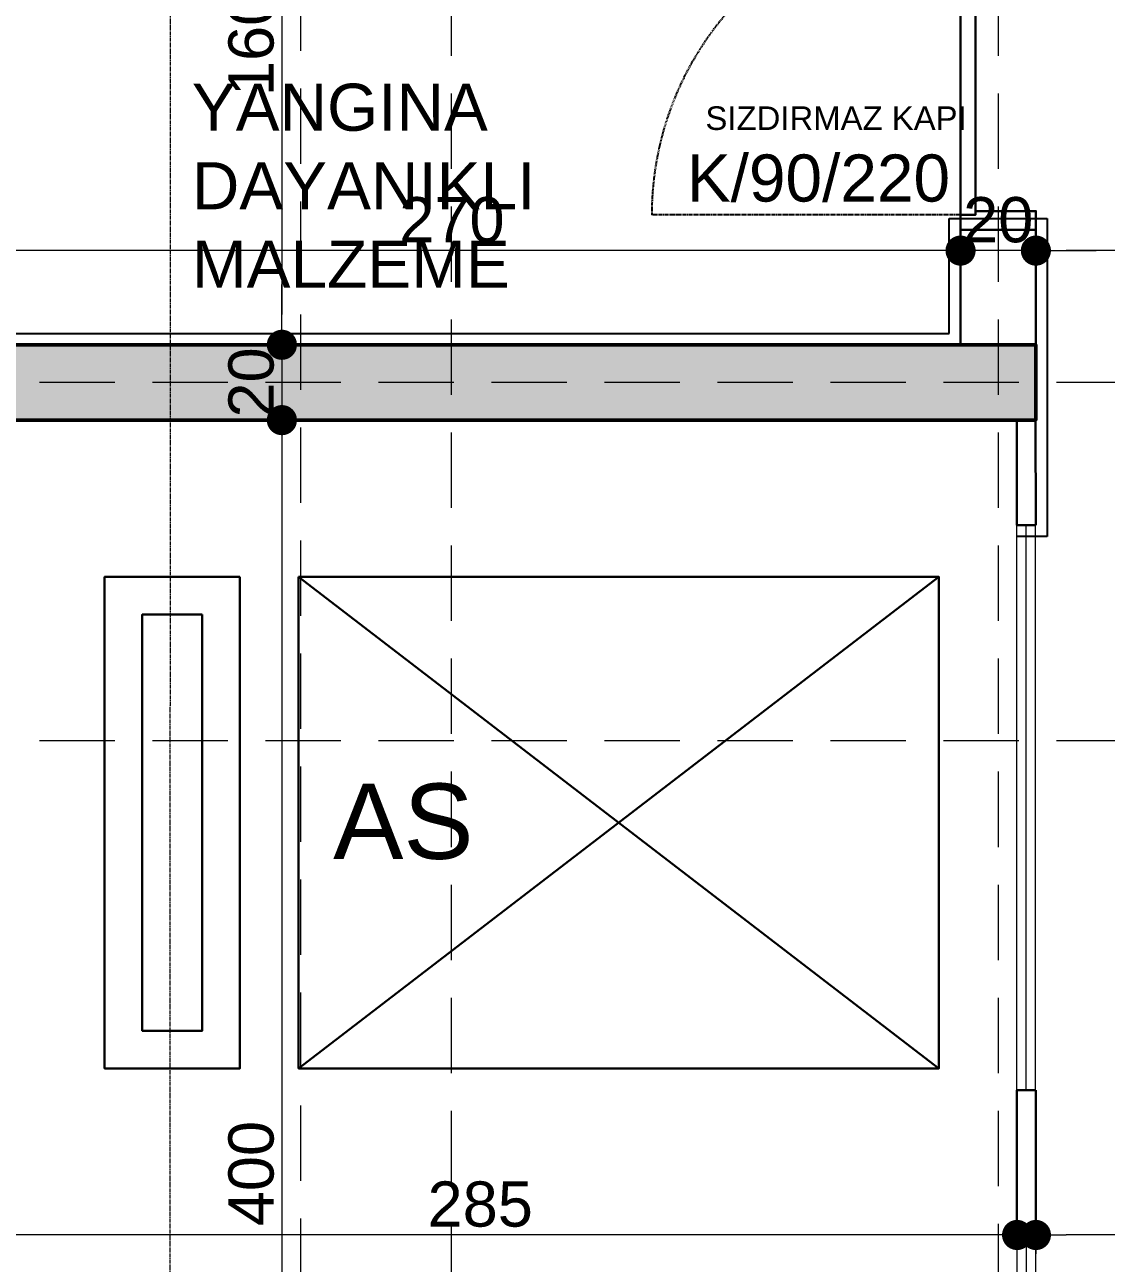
# Model space of a CAD drawing. Header units: millimetres. Extents: x 38129 to 72024, y -56282 to 16512.
# Drawn here: x 51705.3 to 51992.4, y -44474.2 to -44145.5 of the extents above; entities that cross this region are included whole.
import ezdxf

# ---------------------------------------------------------------- set-up
doc = ezdxf.new("R2010")
doc.units = ezdxf.units.MM
doc.linetypes.add('HIDDEN', pattern=[0.375, 0.25, -0.125])
for name, color, linetype, lineweight in [('AKS', 55, 'HIDDEN', 0), ('COLUMN4', 3, 'Continuous', 50), ('DIŞÖLÇÜ', 37, 'Continuous', 0), ('DUVAR', 255, 'Continuous', 30), ('KAPI', 4, 'Continuous', 30), ('M', 210, 'Continuous', 30), ('mahal', 7, 'Continuous', 5), ('pencere+KAPI', 1, 'Continuous', 0), ('TARAMA', 252, 'Continuous', 0), ('ölçü İÇ', 31, 'Continuous', 0)]:
    doc.layers.add(name, color=color, linetype=linetype, lineweight=lineweight)
doc.layers.add('HIDDEN', color=1, linetype='HIDDEN')
doc.layers.add('sıva', color=41, linetype='Continuous')
doc.styles.add('icdisolcu_yazi', font='arial.ttf')
doc.styles.get("Standard").update_dxf_attribs({"font": 'arial.ttf'})
doc.styles.add('style1', font='arial.ttf')
doc.dimstyles.new('İç Ölçü', dxfattribs={"dimtxt": 12, "dimasz": 8, "dimexe": 5, "dimexo": 0, "dimgap": 2, "dimtad": 1, "dimdec": 0, "dimzin": 12, "dimdsep": 46, "dimtxsty": 'icdisolcu_yazi', "dimblk": 'DOT', "dimcen": 8, "dimdle": 5, "dimclrd": 256, "dimclre": 256, "dimclrt": 7, "dimadec": 0, "dimazin": 3, "dimtfac": 1, "dimtdec": 0, "dimtix": 1, "dimtmove": 2, "dimatfit": 3, "dimldrblk": 'DOT', "dimfxl": 0, "dimtolj": 1, "dimtzin": 0, "dimlwd": -1, "dimlwe": -1, "dimarcsym": 0})

# ---------------------------------------------------------------- blocks, each defined once
blk = doc.blocks.new('*U12')
for p, q in [((4, 0), (0, 0)), ((86, 0), (90, 0))]:
    blk.add_line(p, q)
blk.add_lwpolyline([(4, 0), (86, 0), (86, -4), (4, -4)], close=True)
for points in [[(0, -20), (5, -20), (5, -4)], [(90, -20), (85, -20), (85, -4)]]:
    blk.add_lwpolyline(points)
at = {"layer": 'DUVAR'}
for p, q in [((0, 0), (0, -20)), ((90, 0), (90, -20))]:
    blk.add_line(p, q, dxfattribs=at)
at = {"layer": 'HIDDEN'}
blk.add_line((4, 0), (4, 82), dxfattribs=at)
blk.add_arc((4, 0), 82, 360, 90, dxfattribs=at)
blk = doc.blocks.new('_Dot')
at = {"color": 0, "lineweight": -2}
blk.add_line((-0.5, 0), (-1, 0), dxfattribs=at)
at = {"color": 0, "lineweight": 30, "const_width": 0.5}
blk.add_lwpolyline([(-0.25, 0, 1), (0.25, 0, 1)], format="xyb", close=True, dxfattribs=at)
blk = doc.blocks.new('*D1425')
at = {"layer": 'Defpoints', "color": 0, "lineweight": 120, "transparency": 16777216}
for p in [(51773.57, -44070.43), (51773.56, -44230.43), (51773.56, -44230.43)]:
    blk.add_point(p, dxfattribs=at)
at = {"layer": 'ölçü İÇ', "transparency": 16777216}
for p, q in [((51773.57, -44070.43), (51768.56, -44070.43)), ((51773.56, -44230.43), (51778.56, -44230.43))]:
    blk.add_line(p, q, dxfattribs=at)
at = {"layer": 'ölçü İÇ', "linetype": 'Continuous', "transparency": 16777216}
blk.add_line((51773.56, -44078.43), (51773.56, -44222.43), dxfattribs=at)
at = {"layer": 'ölçü İÇ', "transparency": 16777216, "xscale": 8, "yscale": 8, "zscale": 8}
for p, rotation in [((51773.56, -44070.43), 90), ((51773.56, -44230.43), 270)]:
    blk.add_blockref('_Dot', p, dxfattribs=dict(at, rotation=rotation))
at = {"layer": 'ölçü İÇ', "color": 7, "transparency": 16777216, "insert": (51765.44, -44150.43), "char_height": 12, "attachment_point": 5, "rotation": 90, "style": 'icdisolcu_yazi'}
blk.add_mtext('\\A1;160', dxfattribs=at)
blk = doc.blocks.new('*D1426')
at = {"layer": 'Defpoints', "color": 0, "lineweight": 120, "transparency": 16777216}
for p in [(51773.56, -44230.43), (51773.56, -44250.43), (51773.56, -44250.43)]:
    blk.add_point(p, dxfattribs=at)
at = {"layer": 'ölçü İÇ', "linetype": 'Continuous', "transparency": 16777216}
for p, q in [((51773.56, -44222.43), (51773.56, -44214.43)), ((51773.56, -44230.43), (51773.56, -44250.43)), ((51773.56, -44258.43), (51773.56, -44266.43))]:
    blk.add_line(p, q, dxfattribs=at)
at = {"layer": 'ölçü İÇ', "transparency": 16777216}
for p, q in [((51773.56, -44230.43), (51778.56, -44230.43)), ((51773.56, -44250.43), (51778.56, -44250.43))]:
    blk.add_line(p, q, dxfattribs=at)
at = {"layer": 'ölçü İÇ', "transparency": 16777216, "xscale": 8, "yscale": 8, "zscale": 8}
for p, rotation in [((51773.56, -44230.43), 270), ((51773.56, -44250.43), 90)]:
    blk.add_blockref('_Dot', p, dxfattribs=dict(at, rotation=rotation))
at = {"layer": 'ölçü İÇ', "color": 7, "transparency": 16777216, "insert": (51765.44, -44240.43), "char_height": 12, "attachment_point": 5, "rotation": 90, "style": 'icdisolcu_yazi'}
blk.add_mtext('\\A1;20', dxfattribs=at)
blk = doc.blocks.new('*D1427')
at = {"layer": 'Defpoints', "color": 0, "lineweight": 120, "transparency": 16777216}
for p in [(51773.56, -44250.43), (51773.56, -44650.43), (51773.57, -44650.43)]:
    blk.add_point(p, dxfattribs=at)
at = {"layer": 'ölçü İÇ', "transparency": 16777216}
for p, q in [((51773.56, -44250.43), (51778.56, -44250.43)), ((51773.57, -44650.43), (51768.56, -44650.43))]:
    blk.add_line(p, q, dxfattribs=at)
at = {"layer": 'ölçü İÇ', "linetype": 'Continuous', "transparency": 16777216}
blk.add_line((51773.56, -44258.43), (51773.56, -44642.43), dxfattribs=at)
at = {"layer": 'ölçü İÇ', "transparency": 16777216, "xscale": 8, "yscale": 8, "zscale": 8}
for p, rotation in [((51773.56, -44250.43), 90), ((51773.56, -44650.43), 270)]:
    blk.add_blockref('_Dot', p, dxfattribs=dict(at, rotation=rotation))
at = {"layer": 'ölçü İÇ', "color": 7, "transparency": 16777216, "insert": (51765.44, -44450.43), "char_height": 12, "attachment_point": 5, "rotation": 90, "style": 'icdisolcu_yazi'}
blk.add_mtext('\\A1;400', dxfattribs=at)
blk = doc.blocks.new('*D1460')
at = {"layer": 'Defpoints', "color": 0, "lineweight": 120, "transparency": 16777216}
for p in [(51973.74, -44463.57), (51973.74, -44466.73), (52093.53, -44466.73)]:
    blk.add_point(p, dxfattribs=at)
at = {"layer": 'ölçü İÇ', "transparency": 16777216}
for p, q in [((52093.53, -44466.73), (52093.53, -44461.73)), ((51973.74, -44463.57), (51973.74, -44471.73))]:
    blk.add_line(p, q, dxfattribs=at)
at = {"layer": 'ölçü İÇ', "linetype": 'Continuous', "transparency": 16777216}
blk.add_line((52085.53, -44466.73), (51981.74, -44466.73), dxfattribs=at)
at = {"layer": 'ölçü İÇ', "transparency": 16777216, "xscale": 8, "yscale": 8, "zscale": 8, "rotation": 180}
blk.add_blockref('_Dot', (51973.74, -44466.73), dxfattribs=at)
at = {"layer": 'ölçü İÇ', "transparency": 16777216, "xscale": 8, "yscale": 8, "zscale": 8}
blk.add_blockref('_Dot', (52093.53, -44466.73), dxfattribs=at)
at = {"layer": 'ölçü İÇ', "color": 7, "transparency": 16777216, "insert": (52033.63, -44458.6), "char_height": 12, "attachment_point": 5, "style": 'icdisolcu_yazi'}
blk.add_mtext('\\A1;120', dxfattribs=at)
blk = doc.blocks.new('*D1461')
at = {"layer": 'Defpoints', "color": 0, "lineweight": 120, "transparency": 16777216}
for p in [(51683.67, -44466.73), (51683.67, -44466.75), (51968.74, -44466.73)]:
    blk.add_point(p, dxfattribs=at)
at = {"layer": 'ölçü İÇ', "transparency": 16777216}
for p, q in [((51683.67, -44466.75), (51683.67, -44461.73)), ((51968.74, -44466.73), (51968.74, -44461.73))]:
    blk.add_line(p, q, dxfattribs=at)
at = {"layer": 'ölçü İÇ', "linetype": 'Continuous', "transparency": 16777216}
blk.add_line((51960.74, -44466.73), (51691.67, -44466.73), dxfattribs=at)
at = {"layer": 'ölçü İÇ', "transparency": 16777216, "xscale": 8, "yscale": 8, "zscale": 8, "rotation": 180}
blk.add_blockref('_Dot', (51683.67, -44466.73), dxfattribs=at)
at = {"layer": 'ölçü İÇ', "transparency": 16777216, "xscale": 8, "yscale": 8, "zscale": 8}
blk.add_blockref('_Dot', (51968.74, -44466.73), dxfattribs=at)
at = {"layer": 'ölçü İÇ', "color": 7, "transparency": 16777216, "insert": (51826.21, -44458.6), "char_height": 12, "attachment_point": 5, "style": 'icdisolcu_yazi'}
blk.add_mtext('\\A1;285', dxfattribs=at)
blk = doc.blocks.new('*D1467')
at = {"layer": 'Defpoints', "color": 0, "lineweight": 120, "transparency": 16777216}
for p in [(51973.73, -44205.43), (52093.53, -44205.43), (51973.73, -44212.68)]:
    blk.add_point(p, dxfattribs=at)
at = {"layer": 'ölçü İÇ', "transparency": 16777216}
for p, q in [((51973.73, -44210.43), (51973.73, -44200.43)), ((52093.53, -44205.43), (52093.53, -44210.43))]:
    blk.add_line(p, q, dxfattribs=at)
at = {"layer": 'ölçü İÇ', "linetype": 'Continuous', "transparency": 16777216}
blk.add_line((52085.53, -44205.43), (51981.73, -44205.43), dxfattribs=at)
at = {"layer": 'ölçü İÇ', "transparency": 16777216, "xscale": 8, "yscale": 8, "zscale": 8, "rotation": 180}
blk.add_blockref('_Dot', (51973.73, -44205.43), dxfattribs=at)
at = {"layer": 'ölçü İÇ', "transparency": 16777216, "xscale": 8, "yscale": 8, "zscale": 8}
blk.add_blockref('_Dot', (52093.53, -44205.43), dxfattribs=at)
at = {"layer": 'ölçü İÇ', "color": 7, "transparency": 16777216, "insert": (52033.63, -44197.3), "char_height": 12, "attachment_point": 5, "style": 'icdisolcu_yazi'}
blk.add_mtext('\\A1;120', dxfattribs=at)
blk = doc.blocks.new('*D1468')
at = {"layer": 'Defpoints', "color": 0, "lineweight": 120, "transparency": 16777216}
for p in [(51953.73, -44205.43), (51953.73, -44213.18), (51973.73, -44212.68)]:
    blk.add_point(p, dxfattribs=at)
at = {"layer": 'ölçü İÇ', "transparency": 16777216}
for p, q in [((51953.73, -44210.43), (51953.73, -44200.43)), ((51973.73, -44210.43), (51973.73, -44200.43))]:
    blk.add_line(p, q, dxfattribs=at)
at = {"layer": 'ölçü İÇ', "linetype": 'Continuous', "transparency": 16777216}
for p, q in [((51945.73, -44205.43), (51937.73, -44205.43)), ((51973.73, -44205.43), (51953.73, -44205.43)), ((51981.73, -44205.43), (51989.73, -44205.43))]:
    blk.add_line(p, q, dxfattribs=at)
at = {"layer": 'ölçü İÇ', "transparency": 16777216, "xscale": 8, "yscale": 8, "zscale": 8}
blk.add_blockref('_Dot', (51953.73, -44205.43), dxfattribs=at)
at = {"layer": 'ölçü İÇ', "transparency": 16777216, "xscale": 8, "yscale": 8, "zscale": 8, "rotation": 180}
blk.add_blockref('_Dot', (51973.73, -44205.43), dxfattribs=at)
at = {"layer": 'ölçü İÇ', "color": 7, "transparency": 16777216, "insert": (51963.73, -44197.3), "char_height": 12, "attachment_point": 5, "style": 'icdisolcu_yazi'}
blk.add_mtext('\\A1;20', dxfattribs=at)
blk = doc.blocks.new('*D1469')
at = {"layer": 'Defpoints', "color": 0, "lineweight": 120, "transparency": 16777216}
for p in [(51683.68, -44205.11), (51683.68, -44205.43), (51953.73, -44213.18)]:
    blk.add_point(p, dxfattribs=at)
at = {"layer": 'ölçü İÇ', "transparency": 16777216}
for p, q in [((51953.73, -44210.43), (51953.73, -44200.43)), ((51683.68, -44205.11), (51683.68, -44210.43))]:
    blk.add_line(p, q, dxfattribs=at)
at = {"layer": 'ölçü İÇ', "linetype": 'Continuous', "transparency": 16777216}
blk.add_line((51945.73, -44205.43), (51691.68, -44205.43), dxfattribs=at)
at = {"layer": 'ölçü İÇ', "transparency": 16777216, "xscale": 8, "yscale": 8, "zscale": 8, "rotation": 180}
blk.add_blockref('_Dot', (51683.68, -44205.43), dxfattribs=at)
at = {"layer": 'ölçü İÇ', "transparency": 16777216, "xscale": 8, "yscale": 8, "zscale": 8}
blk.add_blockref('_Dot', (51953.73, -44205.43), dxfattribs=at)
at = {"layer": 'ölçü İÇ', "color": 7, "transparency": 16777216, "insert": (51818.7, -44197.3), "char_height": 12, "attachment_point": 5, "style": 'icdisolcu_yazi'}
blk.add_mtext('\\A1;270', dxfattribs=at)
blk = doc.blocks.new('wertertw')
at = {"layer": 'TARAMA', "lineweight": -3}
h = blk.add_hatch(dxfattribs=at)
h.set_pattern_fill('ANSI33', color=256, scale=2.5, style=0)
h.set_pattern_definition([(45, (-86643.698, -32547.66), (-11.2253202, 11.2253202), []), (45, (-86632.472, -32547.66), (-11.2253202, 11.2253202), [7.9375, -3.96875])])
h.paths.add_polyline_path([(-616.25, 351.94), (-616.25, -88.06), (-306.25, -88.06), (-306.25, -68.06), (-596.25, -68.06), (-596.25, 331.94), (-306.25, 331.94), (-306.25, 351.94)])
h.paths.add_polyline_path([(38.75, -338.06), (78.75, -338.06), (78.75, -378.06), (38.75, -378.06)])
h.paths.add_polyline_path([(-471.25, -318.06), (-441.25, -318.06), (-441.25, -378.06), (-471.25, -378.06)])
h.paths.add_polyline_path([(-961.25, -318.06), (-931.25, -318.06), (-931.25, -378.06), (-961.25, -378.06)])
h.paths.add_polyline_path([(343.75, -163.06), (413.75, -163.06), (413.75, -198.06), (343.75, -198.06)])
h.paths.add_polyline_path([(8.75, -163.06), (78.75, -163.06), (78.75, -198.06), (8.75, -198.06)])
h.paths.add_polyline_path([(-1036.25, -148.06), (-906.25, -148.06), (-906.25, -178.06), (-1036.25, -178.06)])
h.paths.add_polyline_path([(-976.25, 256.94), (-916.25, 256.94), (-916.25, 226.94), (-976.25, 226.94)])
h.paths.add_polyline_path([(343.75, 459.44), (413.75, 459.44), (413.75, 424.44), (343.75, 424.44)])
h.paths.add_polyline_path([(8.75, 459.44), (78.75, 459.44), (78.75, 424.44), (8.75, 424.44)])
h.paths.add_polyline_path([(-616.25, 531.94), (-306.25, 531.94), (-306.25, 511.94), (-616.25, 511.94)])
h.paths.add_polyline_path([(-976.25, 656.94), (-916.25, 656.94), (-916.25, 626.94), (-976.25, 626.94)])
h.paths.add_polyline_path([(-616.25, 971.94), (-306.25, 971.94), (-306.25, 951.94), (-616.25, 951.94)])
h.paths.add_polyline_path([(343.75, 1081.94), (413.75, 1081.94), (413.75, 1046.94), (343.75, 1046.94)])
h.paths.add_polyline_path([(8.75, 1081.94), (78.75, 1081.94), (78.75, 1046.94), (8.75, 1046.94)])
h.paths.add_polyline_path([(-1036.25, 1061.94), (-906.25, 1061.94), (-906.25, 1031.94), (-1036.25, 1031.94)])
h.paths.add_polyline_path([(-931.25, 1286.94), (-901.25, 1286.94), (-901.25, 1226.94), (-931.25, 1226.94)])
h.paths.add_polyline_path([(68.75, 1332.04), (108.75, 1332.04), (108.75, 1292.04), (68.75, 1292.04)])
h.paths.add_polyline_path([(-511.25, 1332.04), (-481.25, 1332.04), (-481.25, 1252.04), (-511.25, 1252.04)])
at = {"layer": 'COLUMN4', "color": 3}
blk.add_lwpolyline([(-616.25, 351.94), (-616.25, -88.06), (-306.25, -88.06), (-306.25, -68.06), (-596.25, -68.06), (-596.25, 331.94), (-306.25, 331.94), (-306.25, 351.94)], close=True, dxfattribs=at)

msp = doc.modelspace()

# ---------------------------------------------------------------- linework, layer by layer
at = {"layer": 'AKS', "ltscale": 80}
for p, q in [((51778.53, -42902.39), (51778.53, -45279.02)), ((51818.53, -42903.74), (51818.53, -45280.38)), ((51963.73, -42903.74), (51963.73, -45280.38)), ((53019.21, -44240.43), (50939.02, -44240.43)), ((53019.21, -44335.6), (50939.02, -44335.6))]:
    msp.add_line(p, q, dxfattribs=at)
at = {"layer": 'DUVAR'}
for p, q in [((51968.67, -44278.29), (51968.66, -44250.43)), ((51973.66, -44250.43), (51973.67, -44278.29)), ((51968.67, -44278.29), (51973.67, -44278.29)), ((51968.67, -44469.29), (51968.67, -44428.29)), ((51968.67, -44428.29), (51973.67, -44428.29)), ((51973.67, -44428.29), (51973.67, -44469.29)), ((51968.67, -44469.29), (51973.67, -44469.29))]:
    msp.add_line(p, q, dxfattribs=at)
for points in [[(51953.73, -44230.43), (51953.74, -44195.93)], [(51973.73, -44230.43), (51973.74, -44194.93)]]:
    msp.add_lwpolyline(points, dxfattribs=at)
at = {"layer": 'KAPI', "lineweight": 15}
for p, q in [((51968.63, -44428.29), (51968.63, -44278.29)), ((51971.13, -44428.29), (51971.13, -44278.29)), ((51973.63, -44428.29), (51973.63, -44278.29)), ((51968.63, -44469.29), (51968.63, -44619.29)), ((51971.13, -44469.29), (51971.13, -44619.29)), ((51973.63, -44469.29), (51973.63, -44619.29))]:
    msp.add_line(p, q, dxfattribs=at)
at = {"layer": 'M'}
for p, q in [((51777.98, -44292.06), (51948, -44422.5)), ((51777.98, -44422.5), (51948, -44292.06))]:
    msp.add_line(p, q, dxfattribs=at)
for points in [[(51762.4, -44292.06), (51726.48, -44292.06), (51726.48, -44422.5), (51762.4, -44422.5)], [(51777.98, -44292.06), (51948, -44292.06), (51948, -44422.5), (51777.98, -44422.5)], [(51752.4, -44302.06), (51736.48, -44302.06), (51736.48, -44412.5), (51752.4, -44412.5)]]:
    msp.add_lwpolyline(points, close=True, dxfattribs=at)
at = {"layer": 'pencere+KAPI', "linetype": 'HIDDEN'}
msp.add_line((51744.36, -42952.22), (51743.51, -45255.28), dxfattribs=at)
at = {"layer": 'sıva'}
for p, q in [((51950.73, -44227.43), (51950.74, -44196.93)), ((51950.74, -44196.93), (51976.74, -44196.93)), ((51976.74, -44196.93), (51976.74, -44281.29)), ((51686.67, -44227.43), (51950.73, -44227.43)), ((51976.74, -44281.29), (51968.63, -44281.29))]:
    msp.add_line(p, q, dxfattribs=at)

# ---------------------------------------------------------------- block references
at = {"layer": 'DIŞÖLÇÜ'}
msp.add_blockref('wertertw', (52279.92, -44582.37), dxfattribs=at)
at = {"layer": 'KAPI', "rotation": 90}
msp.add_blockref('*U12', (51953.74, -44199.93), dxfattribs=at)

# ---------------------------------------------------------------- texts
at = {"layer": 'mahal', "insert": (51787.18, -44346.9), "char_height": 20, "attachment_point": 1}
msp.add_mtext_dynamic_manual_height_columns('AS', width=250.3432, gutter_width=12.5, heights=[0], dxfattribs=at)
at = {"layer": 'pencere+KAPI', "attachment_point": 1, "rotation": 0, "style": 'style1'}
for s, insert, char_height, width in [('YANGINA DAYANIKLI MALZEME', (51749.65, -44161.12), 12.5, 27.0954), ('SIZDIRMAZ KAPI', (51886, -44167.14), 6.25, 82.3221), ('K/90/220', (51881.05, -44179.91), 12.5, 27.0954)]:
    msp.add_mtext(s, dxfattribs=dict(at, insert=insert, char_height=char_height, width=width))

# ---------------------------------------------------------------- dimensions: what is measured, and where the dimension line sits
at = {"layer": 'ölçü İÇ'}
for base, p1, p2, picture, middle in [((51773.56, -44230.43), (51773.57, -44070.43), (51773.56, -44230.43), '*D1425', (51765.44, -44150.43)), ((51773.56, -44250.43), (51773.56, -44230.43), (51773.56, -44250.43), '*D1426', (51765.44, -44240.43)), ((51773.56, -44650.43), (51773.56, -44250.43), (51773.57, -44650.43), '*D1427', (51765.44, -44450.43))]:
    dim = msp.add_linear_dim(base=base, p1=p1, p2=p2, angle=90, dimstyle='İç Ölçü', dxfattribs=at)
    dim.commit()
    dim.dimension.update_dxf_attribs({"geometry": picture, "text_midpoint": middle})
for base, p1, p2, picture, middle in [((51683.68, -44205.43), (51953.73, -44213.18), (51683.68, -44205.11), '*D1469', (51818.7, -44197.3)), ((51953.73, -44205.43), (51973.73, -44212.68), (51953.73, -44213.18), '*D1468', (51963.73, -44197.3)), ((51973.73, -44205.43), (52093.53, -44205.43), (51973.73, -44212.68), '*D1467', (52033.63, -44197.3)), ((51683.67, -44466.73), (51968.74, -44466.73), (51683.67, -44466.75), '*D1461', (51826.21, -44458.6)), ((51973.74, -44466.73), (52093.53, -44466.73), (51973.74, -44463.57), '*D1460', (52033.63, -44458.6))]:
    dim = msp.add_linear_dim(base=base, p1=p1, p2=p2, dimstyle='İç Ölçü', dxfattribs=at)
    dim.commit()
    dim.dimension.update_dxf_attribs({"geometry": picture, "text_midpoint": middle})

doc.saveas('drawing.dxf')
